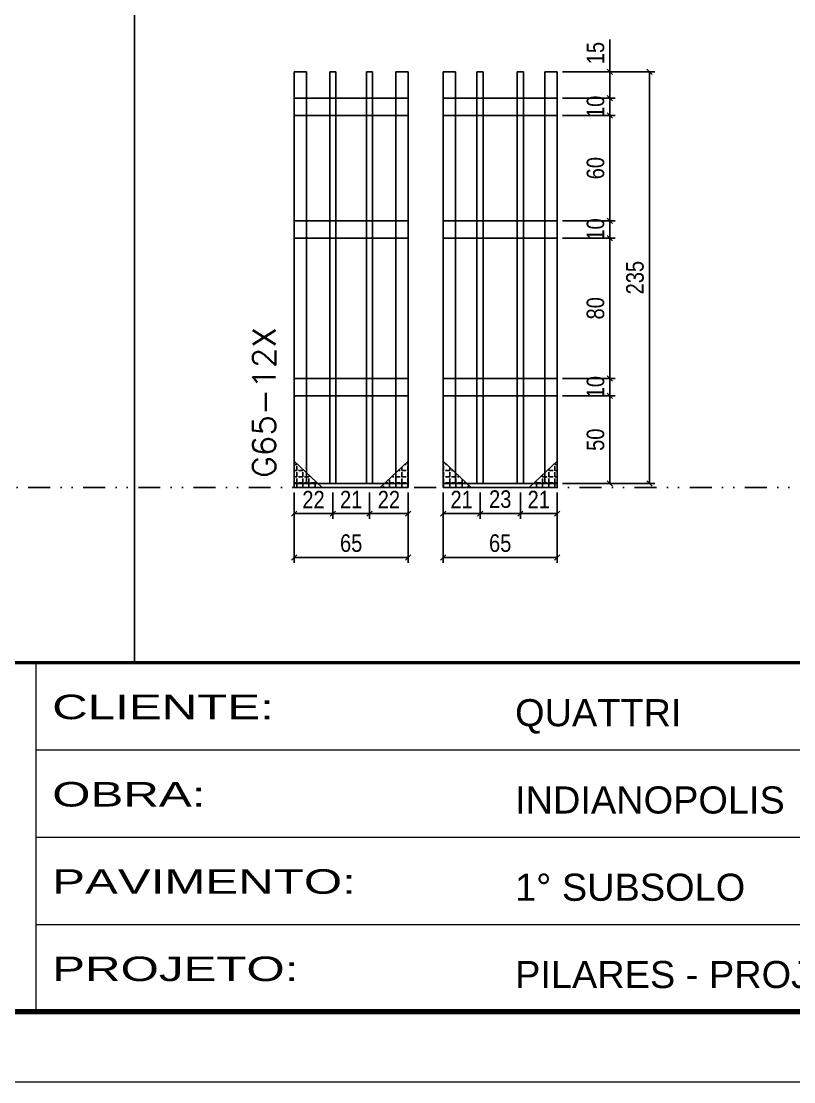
# Model space of a CAD drawing. Header units: millimetres. Extents: x 1945 to 8225, y 304 to 15137.
# Drawn here: x 5532 to 5973, y 1453 to 2058 of the extents above; entities that cross this region are included whole.
import ezdxf

# ---------------------------------------------------------------- set-up
doc = ezdxf.new("R2010")
doc.units = ezdxf.units.MM
for name, pattern in [('CONTINUO', [0]), ('DASHED', [0.75, 0.5, -0.25]), ('DIVIDE2', [0.625, 0.25, -0.125, 0, -0.125, 0, -0.125])]:
    doc.linetypes.add(name, pattern=pattern)
for name, color, linetype in [('COTA', 241, 'Continuous'), ('Nível', 160, 'Continuous'), ('SARR_2.2x10', 60, 'Continuous'), ('SARR_2.2x7', 40, 'Continuous'), ('SARR_3.5x7', 81, 'Continuous'), ('Texto Nível', 251, 'Continuous')]:
    doc.layers.add(name, color=color, linetype=linetype)
for name, color, linetype, lineweight in [('Folhas', 255, 'Continuous', 9), ('SARRAFO DE PRESSAO', 251, 'DASHED', 9), ('Texto Seção', 7, 'Continuous', 15)]:
    doc.layers.add(name, color=color, linetype=linetype, lineweight=lineweight)
doc.styles.add('ARIAL', font='arial.ttf')
doc.styles.add('COTA TECNICA', font='techl___.ttf', dxfattribs={"height": 10})
doc.styles.add('REGUA-120', font='ROMANS.shx', dxfattribs={"height": 15})
doc.styles.add('Tecnologia', font='')
doc.styles.get('Tecnologia').set_extended_font_data('Forgotten Futurist')
doc.dimstyles.new('PAINEL', dxfattribs={"dimtxt": 10, "dimasz": 3, "dimexe": 3, "dimexo": 3, "dimgap": 3, "dimtad": 1, "dimdec": 1, "dimzin": 12, "dimdsep": 46, "dimtxsty": 'COTA TECNICA', "dimblk1": 'OBLIQUE', "dimblk2": 'OBLIQUE', "dimsah": 1, "dimcen": 0.9, "dimclrd": 4, "dimclre": 4, "dimclrt": 240, "dimadec": 1, "dimazin": 3, "dimtfac": 1, "dimtdec": 1, "dimtmove": 0, "dimatfit": 3, "dimfxl": 1, "dimtolj": 1, "dimtzin": 12, "dimarcsym": 0})
doc.dimstyles.new('PAINEL-NOVA', dxfattribs={"dimtxt": 10, "dimasz": 3, "dimexe": 3, "dimexo": 3, "dimgap": 3, "dimtad": 1, "dimdec": 1, "dimzin": 12, "dimdsep": 46, "dimtxsty": 'COTA TECNICA', "dimblk1": 'OBLIQUE', "dimblk2": 'OBLIQUE', "dimsah": 1, "dimcen": 0.9, "dimclrd": 4, "dimclre": 4, "dimclrt": 240, "dimadec": 1, "dimazin": 3, "dimtfac": 1, "dimtdec": 1, "dimtix": 1, "dimtmove": 0, "dimatfit": 3, "dimfxl": 1, "dimtolj": 1, "dimtzin": 12, "dimarcsym": 0})
pattern_1 = [(0, (33507.324, 9366.3574), (0, 3.4925), [2.54, -0.9525]), (90, (33507.324, 9366.3574), (-3.4925, 2e-16), [2.54, -0.9525])]

# ---------------------------------------------------------------- blocks, each defined once
blk = doc.blocks.new('9999999999')
at = {"color": 30, "linetype": 'CONTINUO'}
for p, q in [((98564.56, 34230.21), (98564.56, 34429.45)), ((98564.56, 34379.64), (99583.98, 34379.64)), ((98564.56, 34329.83), (99487.98, 34329.83)), ((98564.56, 34280.02), (99487.98, 34280.02))]:
    blk.add_line(p, q, dxfattribs=at)
at = {"color": 30, "linetype": 'CONTINUO', "const_width": 2}
blk.add_lwpolyline([(99583.98, 34230.21), (99583.98, 34414.45, 0.414214), (99568.98, 34429.45), (98228.98, 34429.45, 0.414214), (98213.98, 34414.45), (98213.98, 34245.21, 0.414214), (98228.98, 34230.21), (99583.98, 34230.21)], format="xyb", dxfattribs=at)
at = {"layer": 'Folhas'}
blk.add_lwpolyline([(98138.98, 34190.21), (99623.98, 34190.21), (99623.98, 35240.21), (98138.98, 35240.21)], close=True, dxfattribs=at)
at = {"layer": 'Folhas', "color": 30, "const_width": 3}
blk.add_lwpolyline([(98213.98, 34230.21), (99583.98, 34230.21), (99583.98, 35200.21), (98213.98, 35200.21)], close=True, dxfattribs=at)
at = {"color": 7, "linetype": 'Continuous', "ltscale": 5, "style": 'ARIAL'}
for s, height, p in [('QUATTRI', 15.483, (98837.68, 34393.13)), ('INDIANOPOLIS', 15.4829, (98837.68, 34343.32)), ('1° SUBSOLO', 15.483, (98837.68, 34293.51)), ('PILARES - PROJEÇÃO', 15.4829, (98837.68, 34243.7))]:
    blk.add_text(s, height=height, dxfattribs=at).set_placement(p)
at = {"layer": 'Folhas', "color": 7, "style": 'Tecnologia', "width": 1.5}
for s, p in [('CLIENTE:', (98573.65, 34397.17)), ('OBRA:', (98573.65, 34347.31)), ('PAVIMENTO:', (98573.65, 34297.5)), ('PROJETO:', (98573.65, 34247.69))]:
    blk.add_text(s, height=14, dxfattribs=at).set_placement(p)
blk = doc.blocks.new('_Oblique')
at = {"color": 0, "linetype": 'ByBlock', "lineweight": -2}
blk.add_line((-0.5, -0.5), (0.5, 0.5), dxfattribs=at)
blk = doc.blocks.new('*D1390')
at = {"layer": 'COTA', "color": 4, "linetype": 'Continuous', "lineweight": -2, "ltscale": 30, "transparency": 16777216}
for p, q in [((5687.57, 1789.07), (5687.57, 1749.07)), ((5752.57, 1789.07), (5752.57, 1749.07)), ((5687.57, 1752.07), (5752.57, 1752.07))]:
    blk.add_line(p, q, dxfattribs=at)
at = {"layer": 'Defpoints', "color": 0, "linetype": 'Continuous', "ltscale": 30, "transparency": 16777216}
for p in [(5687.57, 1792.07), (5752.57, 1792.07), (5752.57, 1752.07)]:
    blk.add_point(p, dxfattribs=at)
at = {"layer": 'COTA', "color": 4, "linetype": 'Continuous', "lineweight": -2, "ltscale": 30, "transparency": 16777216, "xscale": 3, "yscale": 3, "zscale": 3, "rotation": 180}
blk.add_blockref('_Oblique', (5687.57, 1752.07), dxfattribs=at)
at = {"layer": 'COTA', "color": 4, "linetype": 'Continuous', "lineweight": -2, "ltscale": 30, "transparency": 16777216, "xscale": 3, "yscale": 3, "zscale": 3}
blk.add_blockref('_Oblique', (5752.57, 1752.07), dxfattribs=at)
at = {"layer": 'COTA', "color": 240, "linetype": 'Continuous', "ltscale": 30, "transparency": 16777216, "insert": (5720.07, 1760.18), "char_height": 10, "attachment_point": 5, "style": 'COTA TECNICA'}
blk.add_mtext('\\A1;65', dxfattribs=at)
blk = doc.blocks.new('*D1391')
at = {"layer": 'COTA', "color": 4, "linetype": 'Continuous', "lineweight": -2, "ltscale": 30, "transparency": 16777216}
for p, q in [((5687.57, 1789.07), (5687.57, 1774.07)), ((5709.57, 1789.07), (5709.57, 1774.07)), ((5687.57, 1777.07), (5709.57, 1777.07))]:
    blk.add_line(p, q, dxfattribs=at)
at = {"layer": 'Defpoints', "color": 0, "linetype": 'Continuous', "ltscale": 30, "transparency": 16777216}
for p in [(5687.57, 1792.07), (5709.57, 1792.07), (5709.57, 1777.07)]:
    blk.add_point(p, dxfattribs=at)
at = {"layer": 'COTA', "color": 4, "linetype": 'Continuous', "lineweight": -2, "ltscale": 30, "transparency": 16777216, "xscale": 3, "yscale": 3, "zscale": 3, "rotation": 180}
blk.add_blockref('_Oblique', (5687.57, 1777.07), dxfattribs=at)
at = {"layer": 'COTA', "color": 4, "linetype": 'Continuous', "lineweight": -2, "ltscale": 30, "transparency": 16777216, "xscale": 3, "yscale": 3, "zscale": 3}
blk.add_blockref('_Oblique', (5709.57, 1777.07), dxfattribs=at)
at = {"layer": 'COTA', "color": 240, "linetype": 'Continuous', "ltscale": 30, "transparency": 16777216, "insert": (5698.57, 1785.07), "char_height": 10, "attachment_point": 5, "style": 'COTA TECNICA'}
blk.add_mtext('\\A1;22', dxfattribs=at)
blk = doc.blocks.new('*D1392')
at = {"layer": 'COTA', "color": 4, "linetype": 'Continuous', "lineweight": -2, "ltscale": 30, "transparency": 16777216}
for p, q in [((5709.57, 1789.07), (5709.57, 1774.07)), ((5730.57, 1789.07), (5730.57, 1774.07)), ((5709.57, 1777.07), (5730.57, 1777.07))]:
    blk.add_line(p, q, dxfattribs=at)
at = {"layer": 'Defpoints', "color": 0, "linetype": 'Continuous', "ltscale": 30, "transparency": 16777216}
for p in [(5709.57, 1792.07), (5730.57, 1792.07), (5730.57, 1777.07)]:
    blk.add_point(p, dxfattribs=at)
at = {"layer": 'COTA', "color": 4, "linetype": 'Continuous', "lineweight": -2, "ltscale": 30, "transparency": 16777216, "xscale": 3, "yscale": 3, "zscale": 3, "rotation": 180}
blk.add_blockref('_Oblique', (5709.57, 1777.07), dxfattribs=at)
at = {"layer": 'COTA', "color": 4, "linetype": 'Continuous', "lineweight": -2, "ltscale": 30, "transparency": 16777216, "xscale": 3, "yscale": 3, "zscale": 3}
blk.add_blockref('_Oblique', (5730.57, 1777.07), dxfattribs=at)
at = {"layer": 'COTA', "color": 240, "linetype": 'Continuous', "ltscale": 30, "transparency": 16777216, "insert": (5720.07, 1785.12), "char_height": 10, "attachment_point": 5, "style": 'COTA TECNICA'}
blk.add_mtext('\\A1;21', dxfattribs=at)
blk = doc.blocks.new('*D1393')
at = {"layer": 'COTA', "color": 4, "linetype": 'Continuous', "lineweight": -2, "ltscale": 30, "transparency": 16777216}
for p, q in [((5730.57, 1789.07), (5730.57, 1774.07)), ((5752.57, 1789.07), (5752.57, 1774.07)), ((5730.57, 1777.07), (5752.57, 1777.07))]:
    blk.add_line(p, q, dxfattribs=at)
at = {"layer": 'Defpoints', "color": 0, "linetype": 'Continuous', "ltscale": 30, "transparency": 16777216}
for p in [(5730.57, 1792.07), (5752.57, 1792.07), (5752.57, 1777.07)]:
    blk.add_point(p, dxfattribs=at)
at = {"layer": 'COTA', "color": 4, "linetype": 'Continuous', "lineweight": -2, "ltscale": 30, "transparency": 16777216, "xscale": 3, "yscale": 3, "zscale": 3, "rotation": 180}
blk.add_blockref('_Oblique', (5730.57, 1777.07), dxfattribs=at)
at = {"layer": 'COTA', "color": 4, "linetype": 'Continuous', "lineweight": -2, "ltscale": 30, "transparency": 16777216, "xscale": 3, "yscale": 3, "zscale": 3}
blk.add_blockref('_Oblique', (5752.57, 1777.07), dxfattribs=at)
at = {"layer": 'COTA', "color": 240, "linetype": 'Continuous', "ltscale": 30, "transparency": 16777216, "insert": (5741.57, 1785.07), "char_height": 10, "attachment_point": 5, "style": 'COTA TECNICA'}
blk.add_mtext('\\A1;22', dxfattribs=at)
blk = doc.blocks.new('*D1394')
at = {"layer": 'COTA', "color": 4, "linetype": 'Continuous', "lineweight": -2, "ltscale": 30, "transparency": 16777216}
for p, q in [((5840.57, 1844.27), (5870.57, 1844.27)), ((5867.57, 1794.27), (5867.57, 1844.27)), ((5840.57, 1794.27), (5870.57, 1794.27))]:
    blk.add_line(p, q, dxfattribs=at)
at = {"layer": 'Defpoints', "color": 0, "linetype": 'Continuous', "ltscale": 30, "transparency": 16777216}
for p in [(5837.57, 1844.27), (5867.57, 1844.27), (5837.57, 1794.27)]:
    blk.add_point(p, dxfattribs=at)
at = {"layer": 'COTA', "color": 4, "linetype": 'Continuous', "lineweight": -2, "ltscale": 30, "transparency": 16777216, "xscale": 3, "yscale": 3, "zscale": 3}
for p, rotation in [((5867.57, 1844.27), 90), ((5867.57, 1794.27), 270)]:
    blk.add_blockref('_Oblique', p, dxfattribs=dict(at, rotation=rotation))
at = {"layer": 'COTA', "color": 240, "linetype": 'Continuous', "ltscale": 30, "transparency": 16777216, "insert": (5859.46, 1819.27), "char_height": 10, "attachment_point": 5, "rotation": 90, "style": 'COTA TECNICA'}
blk.add_mtext('\\A1;50', dxfattribs=at)
blk = doc.blocks.new('*D1395')
at = {"layer": 'COTA', "color": 4, "linetype": 'Continuous', "lineweight": -2, "ltscale": 30, "transparency": 16777216}
for p, q in [((5840.57, 1854.27), (5870.57, 1854.27)), ((5867.57, 1844.27), (5867.57, 1854.27)), ((5840.57, 1844.27), (5870.57, 1844.27))]:
    blk.add_line(p, q, dxfattribs=at)
at = {"layer": 'Defpoints', "color": 0, "linetype": 'Continuous', "ltscale": 30, "transparency": 16777216}
for p in [(5837.57, 1854.27), (5867.57, 1854.27), (5837.57, 1844.27)]:
    blk.add_point(p, dxfattribs=at)
at = {"layer": 'COTA', "color": 240, "linetype": 'Continuous', "ltscale": 30, "transparency": 16777216, "insert": (5859.47, 1849.27), "char_height": 10, "attachment_point": 5, "rotation": 90, "style": 'COTA TECNICA'}
blk.add_mtext('\\A1;10', dxfattribs=at)
blk = doc.blocks.new('*D1396')
at = {"layer": 'COTA', "color": 4, "linetype": 'Continuous', "lineweight": -2, "ltscale": 30, "transparency": 16777216}
for p, q in [((5840.57, 1934.27), (5870.57, 1934.27)), ((5867.57, 1854.27), (5867.57, 1934.27)), ((5840.57, 1854.27), (5870.57, 1854.27))]:
    blk.add_line(p, q, dxfattribs=at)
at = {"layer": 'Defpoints', "color": 0, "linetype": 'Continuous', "ltscale": 30, "transparency": 16777216}
for p in [(5837.57, 1934.27), (5867.57, 1934.27), (5837.57, 1854.27)]:
    blk.add_point(p, dxfattribs=at)
at = {"layer": 'COTA', "color": 4, "linetype": 'Continuous', "lineweight": -2, "ltscale": 30, "transparency": 16777216, "xscale": 3, "yscale": 3, "zscale": 3}
for p, rotation in [((5867.57, 1934.27), 90), ((5867.57, 1854.27), 270)]:
    blk.add_blockref('_Oblique', p, dxfattribs=dict(at, rotation=rotation))
at = {"layer": 'COTA', "color": 240, "linetype": 'Continuous', "ltscale": 30, "transparency": 16777216, "insert": (5859.45, 1894.27), "char_height": 10, "attachment_point": 5, "rotation": 90, "style": 'COTA TECNICA'}
blk.add_mtext('\\A1;80', dxfattribs=at)
blk = doc.blocks.new('*D1397')
at = {"layer": 'COTA', "color": 4, "linetype": 'Continuous', "lineweight": -2, "ltscale": 30, "transparency": 16777216}
for p, q in [((5840.57, 1944.27), (5870.57, 1944.27)), ((5867.57, 1934.27), (5867.57, 1944.27)), ((5840.57, 1934.27), (5870.57, 1934.27))]:
    blk.add_line(p, q, dxfattribs=at)
at = {"layer": 'Defpoints', "color": 0, "linetype": 'Continuous', "ltscale": 30, "transparency": 16777216}
for p in [(5837.57, 1944.27), (5867.57, 1944.27), (5837.57, 1934.27)]:
    blk.add_point(p, dxfattribs=at)
at = {"layer": 'COTA', "color": 240, "linetype": 'Continuous', "ltscale": 30, "transparency": 16777216, "insert": (5859.47, 1939.27), "char_height": 10, "attachment_point": 5, "rotation": 90, "style": 'COTA TECNICA'}
blk.add_mtext('\\A1;10', dxfattribs=at)
blk = doc.blocks.new('*D1398')
at = {"layer": 'COTA', "color": 4, "linetype": 'Continuous', "lineweight": -2, "ltscale": 30, "transparency": 16777216}
for p, q in [((5840.57, 2004.27), (5870.57, 2004.27)), ((5867.57, 1944.27), (5867.57, 2004.27)), ((5840.57, 1944.27), (5870.57, 1944.27))]:
    blk.add_line(p, q, dxfattribs=at)
at = {"layer": 'Defpoints', "color": 0, "linetype": 'Continuous', "ltscale": 30, "transparency": 16777216}
for p in [(5837.57, 2004.27), (5867.57, 2004.27), (5837.57, 1944.27)]:
    blk.add_point(p, dxfattribs=at)
at = {"layer": 'COTA', "color": 4, "linetype": 'Continuous', "lineweight": -2, "ltscale": 30, "transparency": 16777216, "xscale": 3, "yscale": 3, "zscale": 3}
for p, rotation in [((5867.57, 2004.27), 90), ((5867.57, 1944.27), 270)]:
    blk.add_blockref('_Oblique', p, dxfattribs=dict(at, rotation=rotation))
at = {"layer": 'COTA', "color": 240, "linetype": 'Continuous', "ltscale": 30, "transparency": 16777216, "insert": (5859.47, 1974.27), "char_height": 10, "attachment_point": 5, "rotation": 90, "style": 'COTA TECNICA'}
blk.add_mtext('\\A1;60', dxfattribs=at)
blk = doc.blocks.new('*D1399')
at = {"layer": 'COTA', "color": 4, "linetype": 'Continuous', "lineweight": -2, "ltscale": 30, "transparency": 16777216}
for p, q in [((5840.57, 2014.27), (5870.57, 2014.27)), ((5867.57, 2004.27), (5867.57, 2014.27)), ((5840.57, 2004.27), (5870.57, 2004.27))]:
    blk.add_line(p, q, dxfattribs=at)
at = {"layer": 'Defpoints', "color": 0, "linetype": 'Continuous', "ltscale": 30, "transparency": 16777216}
for p in [(5837.57, 2014.27), (5867.57, 2014.27), (5837.57, 2004.27)]:
    blk.add_point(p, dxfattribs=at)
at = {"layer": 'COTA', "color": 240, "linetype": 'Continuous', "ltscale": 30, "transparency": 16777216, "insert": (5859.47, 2009.27), "char_height": 10, "attachment_point": 5, "rotation": 90, "style": 'COTA TECNICA'}
blk.add_mtext('\\A1;10', dxfattribs=at)
blk = doc.blocks.new('*D1400')
at = {"layer": 'COTA', "color": 4, "linetype": 'Continuous', "lineweight": -2, "ltscale": 30, "transparency": 16777216}
for p, q in [((5772.57, 1789.07), (5772.57, 1749.07)), ((5837.57, 1789.07), (5837.57, 1749.07)), ((5772.57, 1752.07), (5837.57, 1752.07))]:
    blk.add_line(p, q, dxfattribs=at)
at = {"layer": 'Defpoints', "color": 0, "linetype": 'Continuous', "ltscale": 30, "transparency": 16777216}
for p in [(5772.57, 1792.07), (5837.57, 1792.07), (5837.57, 1752.07)]:
    blk.add_point(p, dxfattribs=at)
at = {"layer": 'COTA', "color": 4, "linetype": 'Continuous', "lineweight": -2, "ltscale": 30, "transparency": 16777216, "xscale": 3, "yscale": 3, "zscale": 3, "rotation": 180}
blk.add_blockref('_Oblique', (5772.57, 1752.07), dxfattribs=at)
at = {"layer": 'COTA', "color": 4, "linetype": 'Continuous', "lineweight": -2, "ltscale": 30, "transparency": 16777216, "xscale": 3, "yscale": 3, "zscale": 3}
blk.add_blockref('_Oblique', (5837.57, 1752.07), dxfattribs=at)
at = {"layer": 'COTA', "color": 240, "linetype": 'Continuous', "ltscale": 30, "transparency": 16777216, "insert": (5805.07, 1760.18), "char_height": 10, "attachment_point": 5, "style": 'COTA TECNICA'}
blk.add_mtext('\\A1;65', dxfattribs=at)
blk = doc.blocks.new('*D1401')
at = {"layer": 'COTA', "color": 4, "linetype": 'Continuous', "lineweight": -2, "ltscale": 30, "transparency": 16777216}
for p, q in [((5772.57, 1789.07), (5772.57, 1774.07)), ((5793.57, 1789.07), (5793.57, 1774.07)), ((5772.57, 1777.07), (5793.57, 1777.07))]:
    blk.add_line(p, q, dxfattribs=at)
at = {"layer": 'Defpoints', "color": 0, "linetype": 'Continuous', "ltscale": 30, "transparency": 16777216}
for p in [(5772.57, 1792.07), (5793.57, 1792.07), (5793.57, 1777.07)]:
    blk.add_point(p, dxfattribs=at)
at = {"layer": 'COTA', "color": 4, "linetype": 'Continuous', "lineweight": -2, "ltscale": 30, "transparency": 16777216, "xscale": 3, "yscale": 3, "zscale": 3, "rotation": 180}
blk.add_blockref('_Oblique', (5772.57, 1777.07), dxfattribs=at)
at = {"layer": 'COTA', "color": 4, "linetype": 'Continuous', "lineweight": -2, "ltscale": 30, "transparency": 16777216, "xscale": 3, "yscale": 3, "zscale": 3}
blk.add_blockref('_Oblique', (5793.57, 1777.07), dxfattribs=at)
at = {"layer": 'COTA', "color": 240, "linetype": 'Continuous', "ltscale": 30, "transparency": 16777216, "insert": (5783.07, 1785.12), "char_height": 10, "attachment_point": 5, "style": 'COTA TECNICA'}
blk.add_mtext('\\A1;21', dxfattribs=at)
blk = doc.blocks.new('*D1402')
at = {"layer": 'COTA', "color": 4, "linetype": 'Continuous', "lineweight": -2, "ltscale": 30, "transparency": 16777216}
for p, q in [((5793.57, 1789.07), (5793.57, 1774.07)), ((5816.57, 1789.07), (5816.57, 1774.07)), ((5793.57, 1777.07), (5816.57, 1777.07))]:
    blk.add_line(p, q, dxfattribs=at)
at = {"layer": 'Defpoints', "color": 0, "linetype": 'Continuous', "ltscale": 30, "transparency": 16777216}
for p in [(5793.57, 1792.07), (5816.57, 1792.07), (5816.57, 1777.07)]:
    blk.add_point(p, dxfattribs=at)
at = {"layer": 'COTA', "color": 4, "linetype": 'Continuous', "lineweight": -2, "ltscale": 30, "transparency": 16777216, "xscale": 3, "yscale": 3, "zscale": 3, "rotation": 180}
blk.add_blockref('_Oblique', (5793.57, 1777.07), dxfattribs=at)
at = {"layer": 'COTA', "color": 4, "linetype": 'Continuous', "lineweight": -2, "ltscale": 30, "transparency": 16777216, "xscale": 3, "yscale": 3, "zscale": 3}
blk.add_blockref('_Oblique', (5816.57, 1777.07), dxfattribs=at)
at = {"layer": 'COTA', "color": 240, "linetype": 'Continuous', "ltscale": 30, "transparency": 16777216, "insert": (5805.07, 1785.29), "char_height": 10, "attachment_point": 5, "style": 'COTA TECNICA'}
blk.add_mtext('\\A1;23', dxfattribs=at)
blk = doc.blocks.new('*D1403')
at = {"layer": 'COTA', "color": 4, "linetype": 'Continuous', "lineweight": -2, "ltscale": 30, "transparency": 16777216}
for p, q in [((5816.57, 1789.07), (5816.57, 1774.07)), ((5837.57, 1789.07), (5837.57, 1774.07)), ((5816.57, 1777.07), (5837.57, 1777.07))]:
    blk.add_line(p, q, dxfattribs=at)
at = {"layer": 'Defpoints', "color": 0, "linetype": 'Continuous', "ltscale": 30, "transparency": 16777216}
for p in [(5816.57, 1792.07), (5837.57, 1792.07), (5837.57, 1777.07)]:
    blk.add_point(p, dxfattribs=at)
at = {"layer": 'COTA', "color": 4, "linetype": 'Continuous', "lineweight": -2, "ltscale": 30, "transparency": 16777216, "xscale": 3, "yscale": 3, "zscale": 3, "rotation": 180}
blk.add_blockref('_Oblique', (5816.57, 1777.07), dxfattribs=at)
at = {"layer": 'COTA', "color": 4, "linetype": 'Continuous', "lineweight": -2, "ltscale": 30, "transparency": 16777216, "xscale": 3, "yscale": 3, "zscale": 3}
blk.add_blockref('_Oblique', (5837.57, 1777.07), dxfattribs=at)
at = {"layer": 'COTA', "color": 240, "linetype": 'Continuous', "ltscale": 30, "transparency": 16777216, "insert": (5827.07, 1785.12), "char_height": 10, "attachment_point": 5, "style": 'COTA TECNICA'}
blk.add_mtext('\\A1;21', dxfattribs=at)
blk = doc.blocks.new('GRA-D2')
at = {"layer": 'SARR_2.2x10'}
h = blk.add_hatch(dxfattribs=at)
h.set_pattern_fill('ANGLE', color=256, scale=0.5)
h.set_pattern_definition(pattern_1)
h.paths.add_polyline_path([(-7, 8), (0, 15), (0, 2.2), (-7, 2.2)])
h = blk.add_hatch(dxfattribs=at)
h.set_pattern_fill('ANGLE', color=256, scale=0.5)
h.set_pattern_definition(pattern_1)
h.paths.add_polyline_path([(-7, 8), (-7, 2.2), (-12.8, 2.2)])
h = blk.add_hatch(dxfattribs=at)
h.set_pattern_fill('ANGLE', color=256, scale=0.5)
h.set_pattern_definition(pattern_1)
h.paths.add_polyline_path([(-12.8, 2.2), (0, 2.2), (0, 0), (-15, 0)])
for p, q in [((-16, 0), (0, 15)), ((0, 0), (0, 15)), ((0, 0), (-16, 0))]:
    blk.add_line(p, q, dxfattribs=at)
at = {"layer": 'SARR_2.2x7'}
blk.add_line((0, 0), (0, 2.2), dxfattribs=at)
blk = doc.blocks.new('GRA-E2')
at = {"layer": 'SARR_2.2x7', "linetype": 'Continuous', "ltscale": 30, "xscale": -1}
blk.add_blockref('GRA-D2', (0, 0), dxfattribs=at)
blk = doc.blocks.new('*D1862')
at = {"layer": 'COTA', "color": 4, "lineweight": -2, "transparency": 16777216}
for p, q in [((5840.57, 2029.27), (5893.21, 2029.27)), ((5890.21, 2029.27), (5890.21, 1794.27)), ((5840.57, 1794.27), (5893.21, 1794.27))]:
    blk.add_line(p, q, dxfattribs=at)
at = {"layer": 'Defpoints', "color": 0, "transparency": 16777216}
for p in [(5837.57, 2029.27), (5837.57, 1794.27), (5890.21, 1794.27)]:
    blk.add_point(p, dxfattribs=at)
at = {"layer": 'COTA', "color": 4, "lineweight": -2, "transparency": 16777216, "xscale": 3, "yscale": 3, "zscale": 3}
for p, rotation in [((5890.21, 2029.27), 90), ((5890.21, 1794.27), 270)]:
    blk.add_blockref('_Oblique', p, dxfattribs=dict(at, rotation=rotation))
at = {"layer": 'COTA', "color": 240, "transparency": 16777216, "insert": (5881.99, 1911.77), "char_height": 10, "attachment_point": 5, "rotation": 90, "style": 'COTA TECNICA'}
blk.add_mtext('\\A1;235', dxfattribs=at)
blk = doc.blocks.new('*D1866')
at = {"layer": 'COTA', "color": 4, "lineweight": -2, "transparency": 16777216}
for p, q in [((5867.57, 2029.27), (5867.57, 2047.64)), ((5840.57, 2029.27), (5870.57, 2029.27)), ((5867.57, 2014.27), (5867.57, 2029.27)), ((5840.57, 2014.27), (5870.57, 2014.27))]:
    blk.add_line(p, q, dxfattribs=at)
at = {"layer": 'Defpoints', "color": 0, "transparency": 16777216}
for p in [(5837.57, 2029.27), (5867.57, 2029.27), (5837.57, 2014.27)]:
    blk.add_point(p, dxfattribs=at)
at = {"layer": 'COTA', "color": 4, "lineweight": -2, "transparency": 16777216, "xscale": 3, "yscale": 3, "zscale": 3}
for p, rotation in [((5867.57, 2029.27), 90), ((5867.57, 2014.27), 270)]:
    blk.add_blockref('_Oblique', p, dxfattribs=dict(at, rotation=rotation))
at = {"layer": 'COTA', "color": 240, "transparency": 16777216, "insert": (5859.46, 2039.95), "char_height": 10, "attachment_point": 5, "rotation": 90, "style": 'COTA TECNICA'}
blk.add_mtext('\\A1;15', dxfattribs=at)

msp = doc.modelspace()

# ---------------------------------------------------------------- linework, layer by layer
at = {"layer": 'Nível', "color": 4, "linetype": 'DIVIDE2', "ltscale": 50}
msp.add_line((5189.86, 1792.07), (6559.86, 1792.07), dxfattribs=at)
at = {"layer": 'SARR_2.2x10', "linetype": 'Continuous', "ltscale": 30}
for p, q in [((5752.57, 2014.27), (5687.57, 2014.27)), ((5687.57, 2014.27), (5687.57, 2004.27)), ((5752.57, 2004.27), (5752.57, 2014.27)), ((5837.57, 2014.27), (5772.57, 2014.27)), ((5772.57, 2014.27), (5772.57, 2004.27)), ((5837.57, 2004.27), (5837.57, 2014.27)), ((5687.57, 2004.27), (5752.57, 2004.27)), ((5772.57, 2004.27), (5837.57, 2004.27)), ((5752.57, 1944.27), (5687.57, 1944.27)), ((5687.57, 1944.27), (5687.57, 1934.27)), ((5752.57, 1934.27), (5752.57, 1944.27)), ((5837.57, 1944.27), (5772.57, 1944.27)), ((5772.57, 1944.27), (5772.57, 1934.27)), ((5837.57, 1934.27), (5837.57, 1944.27)), ((5687.57, 1934.27), (5752.57, 1934.27)), ((5772.57, 1934.27), (5837.57, 1934.27)), ((5752.57, 1854.27), (5687.57, 1854.27)), ((5687.57, 1854.27), (5687.57, 1844.27)), ((5752.57, 1844.27), (5752.57, 1854.27)), ((5837.57, 1854.27), (5772.57, 1854.27)), ((5772.57, 1854.27), (5772.57, 1844.27)), ((5837.57, 1844.27), (5837.57, 1854.27)), ((5687.57, 1844.27), (5752.57, 1844.27)), ((5772.57, 1844.27), (5837.57, 1844.27))]:
    msp.add_line(p, q, dxfattribs=at)
at = {"layer": 'SARR_2.2x7', "linetype": 'Continuous', "ltscale": 30}
for p, q in [((5687.57, 2029.27), (5687.57, 1792.07)), ((5694.57, 2029.27), (5687.57, 2029.27)), ((5694.57, 1794.27), (5694.57, 2029.27)), ((5752.57, 2029.27), (5745.57, 2029.27)), ((5745.57, 2029.27), (5745.57, 1794.27)), ((5752.57, 1792.07), (5752.57, 2029.27)), ((5772.57, 2029.27), (5772.57, 1792.07)), ((5779.57, 2029.27), (5772.57, 2029.27)), ((5779.57, 1794.27), (5779.57, 2029.27)), ((5837.57, 2029.27), (5830.57, 2029.27)), ((5830.57, 2029.27), (5830.57, 1794.27)), ((5837.57, 1794.27), (5837.57, 2029.27)), ((5752.57, 1794.27), (5687.57, 1794.27)), ((5687.57, 1792.07), (5752.57, 1792.07)), ((5837.57, 1794.27), (5772.57, 1794.27)), ((5772.57, 1792.07), (5837.57, 1792.07))]:
    msp.add_line(p, q, dxfattribs=at)
at = {"layer": 'SARR_3.5x7', "linetype": 'Continuous', "ltscale": 30}
for p, q in [((5711.32, 2029.27), (5707.82, 2029.27)), ((5707.82, 2029.27), (5707.82, 1794.27)), ((5711.32, 1794.27), (5711.32, 2029.27)), ((5732.32, 2029.27), (5728.82, 2029.27)), ((5728.82, 2029.27), (5728.82, 1794.27)), ((5732.32, 1794.27), (5732.32, 2029.27)), ((5795.32, 2029.27), (5791.82, 2029.27)), ((5791.82, 2029.27), (5791.82, 1794.27)), ((5795.32, 1794.27), (5795.32, 2029.27)), ((5818.32, 2029.27), (5814.82, 2029.27)), ((5814.82, 2029.27), (5814.82, 1794.27)), ((5818.32, 1794.27), (5818.32, 2029.27)), ((5707.82, 1794.27), (5711.32, 1794.27)), ((5728.82, 1794.27), (5732.32, 1794.27)), ((5791.82, 1794.27), (5795.32, 1794.27)), ((5814.82, 1794.27), (5818.32, 1794.27))]:
    msp.add_line(p, q, dxfattribs=at)
at = {"layer": 'Texto Nível'}
msp.add_line((5596.49, 1692.03), (5596.49, 2462.78), dxfattribs=at)

# ---------------------------------------------------------------- block references
at = {"layer": 'SARR_2.2x7', "linetype": 'Continuous', "ltscale": 30}
for name, p in [('GRA-E2', (5687.57, 1792.07)), ('GRA-D2', (5752.57, 1792.07)), ('GRA-E2', (5772.57, 1792.07)), ('GRA-D2', (5837.57, 1792.07))]:
    msp.add_blockref(name, p, dxfattribs=at)
at = {"layer": 'SARRAFO DE PRESSAO', "color": 6, "linetype": 'ByBlock'}
msp.add_blockref('9999999999', (-93024.12, -32737.42), dxfattribs=at)

# ---------------------------------------------------------------- texts
at = {"layer": 'Texto Seção', "style": 'REGUA-120', "width": 1.05}
msp.add_text('G65-12X', height=13, rotation=90, dxfattribs=at).set_placement((5676.89, 1797.56))

# ---------------------------------------------------------------- dimensions: what is measured, and where the dimension line sits
at = {"layer": 'COTA'}
for base, p1, p2, picture, middle in [((5867.57, 2029.27), (5837.57, 2014.27), (5837.57, 2029.27), '*D1866', (5859.46, 2039.95)), ((5890.21, 1794.27), (5837.57, 2029.27), (5837.57, 1794.27), '*D1862', (5881.99, 1911.77))]:
    dim = msp.add_linear_dim(base=base, p1=p1, p2=p2, angle=90, dimstyle='PAINEL', dxfattribs=at)
    dim.commit()
    dim.dimension.update_dxf_attribs({"geometry": picture, "text_midpoint": middle})
at = {"layer": 'COTA', "linetype": 'Continuous', "ltscale": 30}
for base, p1, p2, picture, middle in [((5867.57, 2014.27), (5837.57, 2004.27), (5837.57, 2014.27), '*D1399', (5859.47, 2009.27)), ((5867.57, 2004.27), (5837.57, 1944.27), (5837.57, 2004.27), '*D1398', (5859.47, 1974.27)), ((5867.57, 1944.27), (5837.57, 1934.27), (5837.57, 1944.27), '*D1397', (5859.47, 1939.27)), ((5867.57, 1934.27), (5837.57, 1854.27), (5837.57, 1934.27), '*D1396', (5859.45, 1894.27)), ((5867.57, 1854.27), (5837.57, 1844.27), (5837.57, 1854.27), '*D1395', (5859.47, 1849.27)), ((5867.57, 1844.27), (5837.57, 1794.27), (5837.57, 1844.27), '*D1394', (5859.46, 1819.27))]:
    dim = msp.add_linear_dim(base=base, p1=p1, p2=p2, angle=90, dimstyle='PAINEL-NOVA', dxfattribs=at)
    dim.commit()
    dim.dimension.update_dxf_attribs({"geometry": picture, "text_midpoint": middle})
for base, p1, p2, picture, middle in [((5752.57, 1752.07), (5687.57, 1792.07), (5752.57, 1792.07), '*D1390', (5720.07, 1760.18)), ((5709.57, 1777.07), (5687.57, 1792.07), (5709.57, 1792.07), '*D1391', (5698.57, 1785.07)), ((5730.57, 1777.07), (5709.57, 1792.07), (5730.57, 1792.07), '*D1392', (5720.07, 1785.12)), ((5752.57, 1777.07), (5730.57, 1792.07), (5752.57, 1792.07), '*D1393', (5741.57, 1785.07)), ((5837.57, 1752.07), (5772.57, 1792.07), (5837.57, 1792.07), '*D1400', (5805.07, 1760.18)), ((5793.57, 1777.07), (5772.57, 1792.07), (5793.57, 1792.07), '*D1401', (5783.07, 1785.12)), ((5816.57, 1777.07), (5793.57, 1792.07), (5816.57, 1792.07), '*D1402', (5805.07, 1785.29)), ((5837.57, 1777.07), (5816.57, 1792.07), (5837.57, 1792.07), '*D1403', (5827.07, 1785.12))]:
    dim = msp.add_linear_dim(base=base, p1=p1, p2=p2, dimstyle='PAINEL-NOVA', dxfattribs=at)
    dim.commit()
    dim.dimension.update_dxf_attribs({"geometry": picture, "text_midpoint": middle})

doc.saveas('drawing.dxf')
